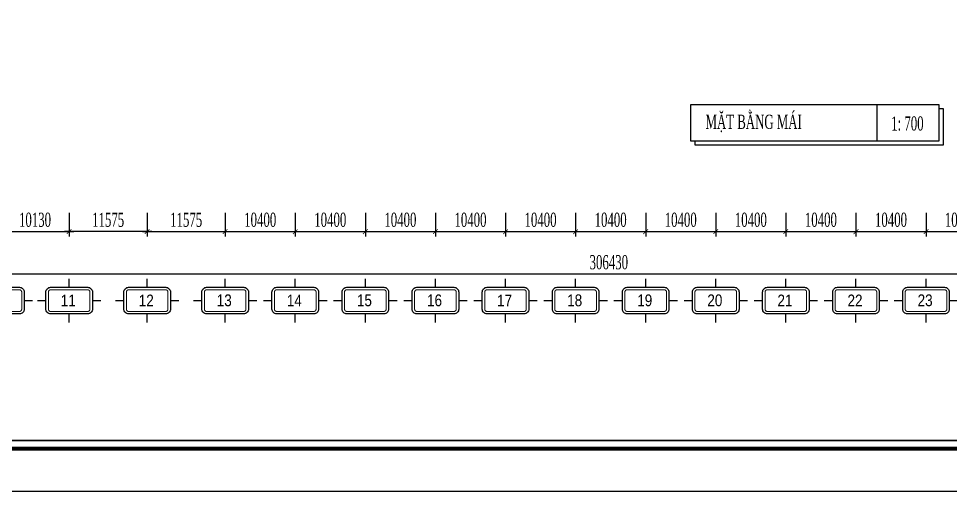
# Model space of a CAD drawing. Header units: inches. Extents: x 1359 to 46357, y -3807 to 191.
# Drawn here: x 22673.8 to 22871.3, y -1109.3 to -1009.1 of the extents above; entities that cross this region are included whole.
import ezdxf
from ezdxf.enums import TextEntityAlignment as Align

# ---------------------------------------------------------------- set-up
doc = ezdxf.new("R2010")
doc.units = ezdxf.units.IN
doc.header["$MEASUREMENT"] = 0
doc.linetypes.add('CENTER2', pattern=[28.575, 19.05, -3.175, 3.175, -3.175])
for name, color, linetype in [('2', 2, 'Continuous'), ('3', 3, 'Continuous'), ('7', 7, 'Continuous'), ('CAUTAO', 7, 'Continuous'), ('DIM', 8, 'Continuous')]:
    doc.layers.add(name, color=color, linetype=linetype)
doc.layers.add('8', color=8, linetype='CENTER2', lineweight=13)
doc.styles.add('hx2', font='VHARIALN.TTF')
doc.styles.add('ST1', font='vntimeh.shx', dxfattribs={"width": 0.6})
doc.styles.add('ST4', font='VHARIALN.TTF')
doc.dimstyles.new('700', dxfattribs={"dimtxt": 3, "dimasz": 1, "dimexe": 1, "dimexo": 0, "dimgap": 1, "dimtad": 1, "dimdec": 0, "dimlfac": 700, "dimzin": 0, "dimdsep": 46, "dimtxsty": 'ST1', "dimblk": 'ARCHTICK', "dimcen": 1, "dimdle": 1, "dimclrd": 8, "dimclre": 8, "dimclrt": 3, "dimadec": 0, "dimazin": 0, "dimtfac": 1, "dimtdec": 0, "dimtofl": 0, "dimtmove": 0, "dimatfit": 3, "dimfxl": 0, "dimtfill": 1, "dimtolj": 1, "dimtzin": 0, "dimlwd": -1, "dimlwe": -1, "dimarcsym": 0})

# ---------------------------------------------------------------- blocks, each defined once
blk = doc.blocks.new('A2SBCVN-D')
at = {"layer": '2', "color": 157, "linetype": 'Continuous'}
blk.add_lwpolyline([(0, 420), (594, 420), (594, 0), (0, 0)], close=True, dxfattribs=at)
at = {"layer": '2', "color": 167, "linetype": 'Continuous', "const_width": 0.871}
blk.add_lwpolyline([(10.59, 9.07), (583.41, 9.07), (583.41, 410.93), (10.59, 410.93)], close=True, dxfattribs=at)
at = {"layer": '2', "color": 147, "linetype": 'Continuous'}
blk.add_lwpolyline([(12.33, 10.81), (581.67, 10.81), (581.67, 409.19), (12.33, 409.19)], close=True, dxfattribs=at)
at = {"layer": '3', "ltscale": 0.5, "style": 'ST4'}
for tag, p in [('TENBANVE', (551.34, 319.39)), ('STT', (569.26, 24.56))]:
    blk.add_attdef(tag, text='', height=3, dxfattribs=at).set_placement(p, align=Align.MIDDLE_CENTER)
blk = doc.blocks.new('_ArchTick')
at = {"color": 0, "linetype": 'ByBlock', "const_width": 0.15}
blk.add_lwpolyline([(-0.5, -0.5), (0.5, 0.5)], dxfattribs=at)
blk = doc.blocks.new('*D269')
at = {"layer": 'Defpoints', "color": 0, "ltscale": 5, "transparency": 16777216}
for p in [(22580.04, -1050.3), (23017.8, -1050.3), (22580.04, -1063.27)]:
    blk.add_point(p, dxfattribs=at)
at = {"layer": 'DIM', "color": 8, "linetype": 'Continuous', "ltscale": 5, "transparency": 16777216}
for p, q in [((22580.04, -1050.3), (22580.04, -1064.27)), ((23017.8, -1050.3), (23017.8, -1064.27)), ((23018.8, -1063.27), (22579.04, -1063.27))]:
    blk.add_line(p, q, dxfattribs=at)
at = {"layer": 'DIM', "color": 8, "ltscale": 5, "transparency": 16777216, "rotation": 180}
blk.add_blockref('_ArchTick', (22580.04, -1063.27), dxfattribs=at)
at = {"layer": 'DIM', "color": 8, "ltscale": 5, "transparency": 16777216}
blk.add_blockref('_ArchTick', (23017.8, -1063.27), dxfattribs=at)
at = {"layer": 'DIM', "color": 3, "ltscale": 5, "transparency": 16777216, "insert": (22798.92, -1060.77), "char_height": 3, "attachment_point": 5, "style": 'ST1', "bg_fill": 3, "box_fill_scale": 1.25, "bg_fill_color": 256, "bg_fill_true_color": 13158600, "bg_fill_transparency": 9800976}
blk.add_mtext('\\A1;306430', dxfattribs=at)
blk = doc.blocks.new('*D276')
at = {"layer": 'Defpoints', "color": 0, "ltscale": 5, "transparency": 16777216}
for p in [(22670.04, -1050.3), (22684.52, -1050.3), (22684.52, -1054.27)]:
    blk.add_point(p, dxfattribs=at)
at = {"layer": 'DIM', "color": 8, "linetype": 'Continuous', "ltscale": 5, "transparency": 16777216}
for p, q in [((22670.04, -1050.3), (22670.04, -1055.27)), ((22684.52, -1050.3), (22684.52, -1055.27)), ((22669.04, -1054.27), (22685.52, -1054.27))]:
    blk.add_line(p, q, dxfattribs=at)
at = {"layer": 'DIM', "color": 8, "ltscale": 5, "transparency": 16777216, "rotation": 180}
blk.add_blockref('_ArchTick', (22670.04, -1054.27), dxfattribs=at)
at = {"layer": 'DIM', "color": 8, "ltscale": 5, "transparency": 16777216}
blk.add_blockref('_ArchTick', (22684.52, -1054.27), dxfattribs=at)
at = {"layer": 'DIM', "color": 3, "ltscale": 5, "transparency": 16777216, "insert": (22677.28, -1051.77), "char_height": 3, "attachment_point": 5, "style": 'ST1', "bg_fill": 3, "box_fill_scale": 1.25, "bg_fill_color": 256, "bg_fill_true_color": 13158600, "bg_fill_transparency": 15923876}
blk.add_mtext('\\A1;10130', dxfattribs=at)
blk = doc.blocks.new('*D277')
at = {"layer": 'Defpoints', "color": 0, "ltscale": 5, "transparency": 16777216}
for p in [(22701.05, -1050.3), (22717.59, -1050.3), (22717.59, -1054.27)]:
    blk.add_point(p, dxfattribs=at)
at = {"layer": 'DIM', "color": 8, "linetype": 'Continuous', "ltscale": 5, "transparency": 16777216}
for p, q in [((22701.05, -1050.3), (22701.05, -1055.27)), ((22717.59, -1050.3), (22717.59, -1055.27)), ((22700.05, -1054.27), (22718.59, -1054.27))]:
    blk.add_line(p, q, dxfattribs=at)
at = {"layer": 'DIM', "color": 8, "ltscale": 5, "transparency": 16777216, "rotation": 180}
blk.add_blockref('_ArchTick', (22701.05, -1054.27), dxfattribs=at)
at = {"layer": 'DIM', "color": 8, "ltscale": 5, "transparency": 16777216}
blk.add_blockref('_ArchTick', (22717.59, -1054.27), dxfattribs=at)
at = {"layer": 'DIM', "color": 3, "ltscale": 5, "transparency": 16777216, "insert": (22709.32, -1051.77), "char_height": 3, "attachment_point": 5, "style": 'ST1', "bg_fill": 3, "box_fill_scale": 1.25, "bg_fill_color": 256, "bg_fill_true_color": 13158600, "bg_fill_transparency": 3762972}
blk.add_mtext('\\A1;11575', dxfattribs=at)
blk = doc.blocks.new('*D278')
at = {"layer": 'Defpoints', "color": 0, "ltscale": 5, "transparency": 16777216}
for p in [(22717.59, -1050.3), (22732.44, -1050.3), (22732.44, -1054.27)]:
    blk.add_point(p, dxfattribs=at)
at = {"layer": 'DIM', "color": 8, "linetype": 'Continuous', "ltscale": 5, "transparency": 16777216}
for p, q in [((22717.59, -1050.3), (22717.59, -1055.27)), ((22732.44, -1050.3), (22732.44, -1055.27)), ((22716.59, -1054.27), (22733.44, -1054.27))]:
    blk.add_line(p, q, dxfattribs=at)
at = {"layer": 'DIM', "color": 8, "ltscale": 5, "transparency": 16777216, "rotation": 180}
blk.add_blockref('_ArchTick', (22717.59, -1054.27), dxfattribs=at)
at = {"layer": 'DIM', "color": 8, "ltscale": 5, "transparency": 16777216}
blk.add_blockref('_ArchTick', (22732.44, -1054.27), dxfattribs=at)
at = {"layer": 'DIM', "color": 3, "ltscale": 5, "transparency": 16777216, "insert": (22725.02, -1051.77), "char_height": 3, "attachment_point": 5, "style": 'ST1', "bg_fill": 3, "box_fill_scale": 1.25, "bg_fill_color": 256, "bg_fill_true_color": 13158600, "bg_fill_transparency": 15923876}
blk.add_mtext('\\A1;10400', dxfattribs=at)
blk = doc.blocks.new('*D281')
at = {"layer": 'Defpoints', "color": 0, "ltscale": 5, "transparency": 16777216}
for p in [(22684.52, -1050.3), (22701.05, -1050.3), (22684.52, -1054.27)]:
    blk.add_point(p, dxfattribs=at)
at = {"layer": 'DIM', "color": 8, "linetype": 'Continuous', "ltscale": 5, "transparency": 16777216}
for p, q in [((22684.52, -1050.3), (22684.52, -1055.27)), ((22701.05, -1050.3), (22701.05, -1055.27)), ((22702.05, -1054.27), (22683.52, -1054.27))]:
    blk.add_line(p, q, dxfattribs=at)
at = {"layer": 'DIM', "color": 8, "ltscale": 5, "transparency": 16777216, "rotation": 180}
blk.add_blockref('_ArchTick', (22684.52, -1054.27), dxfattribs=at)
at = {"layer": 'DIM', "color": 8, "ltscale": 5, "transparency": 16777216}
blk.add_blockref('_ArchTick', (22701.05, -1054.27), dxfattribs=at)
at = {"layer": 'DIM', "color": 3, "ltscale": 5, "transparency": 16777216, "insert": (22692.78, -1051.77), "char_height": 3, "attachment_point": 5, "style": 'ST1', "bg_fill": 3, "box_fill_scale": 1.25, "bg_fill_color": 256, "bg_fill_true_color": 13158600, "bg_fill_transparency": 15924392}
blk.add_mtext('\\A1;11575', dxfattribs=at)
blk = doc.blocks.new('*D282')
at = {"layer": 'Defpoints', "color": 0, "ltscale": 5, "transparency": 16777216}
for p in [(22732.44, -1050.3), (22747.3, -1050.3), (22747.3, -1054.27)]:
    blk.add_point(p, dxfattribs=at)
at = {"layer": 'DIM', "color": 8, "linetype": 'Continuous', "ltscale": 5, "transparency": 16777216}
for p, q in [((22732.44, -1050.3), (22732.44, -1055.27)), ((22747.3, -1050.3), (22747.3, -1055.27)), ((22731.44, -1054.27), (22748.3, -1054.27))]:
    blk.add_line(p, q, dxfattribs=at)
at = {"layer": 'DIM', "color": 8, "ltscale": 5, "transparency": 16777216, "rotation": 180}
blk.add_blockref('_ArchTick', (22732.44, -1054.27), dxfattribs=at)
at = {"layer": 'DIM', "color": 8, "ltscale": 5, "transparency": 16777216}
blk.add_blockref('_ArchTick', (22747.3, -1054.27), dxfattribs=at)
at = {"layer": 'DIM', "color": 3, "ltscale": 5, "transparency": 16777216, "insert": (22739.87, -1051.77), "char_height": 3, "attachment_point": 5, "style": 'ST1', "bg_fill": 3, "box_fill_scale": 1.25, "bg_fill_color": 256, "bg_fill_true_color": 13158600, "bg_fill_transparency": 15924392}
blk.add_mtext('\\A1;10400', dxfattribs=at)
blk = doc.blocks.new('*D283')
at = {"layer": 'Defpoints', "color": 0, "ltscale": 5, "transparency": 16777216}
for p in [(22747.3, -1050.3), (22762.16, -1050.3), (22762.16, -1054.27)]:
    blk.add_point(p, dxfattribs=at)
at = {"layer": 'DIM', "color": 8, "linetype": 'Continuous', "ltscale": 5, "transparency": 16777216}
for p, q in [((22747.3, -1050.3), (22747.3, -1055.27)), ((22762.16, -1050.3), (22762.16, -1055.27)), ((22746.3, -1054.27), (22763.16, -1054.27))]:
    blk.add_line(p, q, dxfattribs=at)
at = {"layer": 'DIM', "color": 8, "ltscale": 5, "transparency": 16777216, "rotation": 180}
blk.add_blockref('_ArchTick', (22747.3, -1054.27), dxfattribs=at)
at = {"layer": 'DIM', "color": 8, "ltscale": 5, "transparency": 16777216}
blk.add_blockref('_ArchTick', (22762.16, -1054.27), dxfattribs=at)
at = {"layer": 'DIM', "color": 3, "ltscale": 5, "transparency": 16777216, "insert": (22754.73, -1051.77), "char_height": 3, "attachment_point": 5, "style": 'ST1', "bg_fill": 3, "box_fill_scale": 1.25, "bg_fill_color": 256, "bg_fill_true_color": 13158600, "bg_fill_transparency": 15924392}
blk.add_mtext('\\A1;10400', dxfattribs=at)
blk = doc.blocks.new('*D284')
at = {"layer": 'Defpoints', "color": 0, "ltscale": 5, "transparency": 16777216}
for p in [(22762.16, -1050.3), (22777.02, -1050.3), (22777.02, -1054.27)]:
    blk.add_point(p, dxfattribs=at)
at = {"layer": 'DIM', "color": 8, "linetype": 'Continuous', "ltscale": 5, "transparency": 16777216}
for p, q in [((22762.16, -1050.3), (22762.16, -1055.27)), ((22777.02, -1050.3), (22777.02, -1055.27)), ((22761.16, -1054.27), (22778.02, -1054.27))]:
    blk.add_line(p, q, dxfattribs=at)
at = {"layer": 'DIM', "color": 8, "ltscale": 5, "transparency": 16777216, "rotation": 180}
blk.add_blockref('_ArchTick', (22762.16, -1054.27), dxfattribs=at)
at = {"layer": 'DIM', "color": 8, "ltscale": 5, "transparency": 16777216}
blk.add_blockref('_ArchTick', (22777.02, -1054.27), dxfattribs=at)
at = {"layer": 'DIM', "color": 3, "ltscale": 5, "transparency": 16777216, "insert": (22769.59, -1051.77), "char_height": 3, "attachment_point": 5, "style": 'ST1', "bg_fill": 3, "box_fill_scale": 1.25, "bg_fill_color": 256, "bg_fill_true_color": 13158600, "bg_fill_transparency": 15924392}
blk.add_mtext('\\A1;10400', dxfattribs=at)
blk = doc.blocks.new('*D285')
at = {"layer": 'Defpoints', "color": 0, "ltscale": 5, "transparency": 16777216}
for p in [(22777.02, -1050.3), (22791.87, -1050.3), (22791.87, -1054.27)]:
    blk.add_point(p, dxfattribs=at)
at = {"layer": 'DIM', "color": 8, "linetype": 'Continuous', "ltscale": 5, "transparency": 16777216}
for p, q in [((22777.02, -1050.3), (22777.02, -1055.27)), ((22791.87, -1050.3), (22791.87, -1055.27)), ((22776.02, -1054.27), (22792.87, -1054.27))]:
    blk.add_line(p, q, dxfattribs=at)
at = {"layer": 'DIM', "color": 8, "ltscale": 5, "transparency": 16777216, "rotation": 180}
blk.add_blockref('_ArchTick', (22777.02, -1054.27), dxfattribs=at)
at = {"layer": 'DIM', "color": 8, "ltscale": 5, "transparency": 16777216}
blk.add_blockref('_ArchTick', (22791.87, -1054.27), dxfattribs=at)
at = {"layer": 'DIM', "color": 3, "ltscale": 5, "transparency": 16777216, "insert": (22784.44, -1051.77), "char_height": 3, "attachment_point": 5, "style": 'ST1', "bg_fill": 3, "box_fill_scale": 1.25, "bg_fill_color": 256, "bg_fill_true_color": 13158600, "bg_fill_transparency": 15924392}
blk.add_mtext('\\A1;10400', dxfattribs=at)
blk = doc.blocks.new('*D286')
at = {"layer": 'Defpoints', "color": 0, "ltscale": 5, "transparency": 16777216}
for p in [(22791.87, -1050.3), (22806.73, -1050.3), (22806.73, -1054.27)]:
    blk.add_point(p, dxfattribs=at)
at = {"layer": 'DIM', "color": 8, "linetype": 'Continuous', "ltscale": 5, "transparency": 16777216}
for p, q in [((22791.87, -1050.3), (22791.87, -1055.27)), ((22806.73, -1050.3), (22806.73, -1055.27)), ((22790.87, -1054.27), (22807.73, -1054.27))]:
    blk.add_line(p, q, dxfattribs=at)
at = {"layer": 'DIM', "color": 8, "ltscale": 5, "transparency": 16777216, "rotation": 180}
blk.add_blockref('_ArchTick', (22791.87, -1054.27), dxfattribs=at)
at = {"layer": 'DIM', "color": 8, "ltscale": 5, "transparency": 16777216}
blk.add_blockref('_ArchTick', (22806.73, -1054.27), dxfattribs=at)
at = {"layer": 'DIM', "color": 3, "ltscale": 5, "transparency": 16777216, "insert": (22799.3, -1051.77), "char_height": 3, "attachment_point": 5, "style": 'ST1', "bg_fill": 3, "box_fill_scale": 1.25, "bg_fill_color": 256, "bg_fill_true_color": 13158600, "bg_fill_transparency": 15924392}
blk.add_mtext('\\A1;10400', dxfattribs=at)
blk = doc.blocks.new('*D287')
at = {"layer": 'Defpoints', "color": 0, "ltscale": 5, "transparency": 16777216}
for p in [(22806.73, -1050.3), (22821.59, -1050.3), (22821.59, -1054.27)]:
    blk.add_point(p, dxfattribs=at)
at = {"layer": 'DIM', "color": 8, "linetype": 'Continuous', "ltscale": 5, "transparency": 16777216}
for p, q in [((22806.73, -1050.3), (22806.73, -1055.27)), ((22821.59, -1050.3), (22821.59, -1055.27)), ((22805.73, -1054.27), (22822.59, -1054.27))]:
    blk.add_line(p, q, dxfattribs=at)
at = {"layer": 'DIM', "color": 8, "ltscale": 5, "transparency": 16777216, "rotation": 180}
blk.add_blockref('_ArchTick', (22806.73, -1054.27), dxfattribs=at)
at = {"layer": 'DIM', "color": 8, "ltscale": 5, "transparency": 16777216}
blk.add_blockref('_ArchTick', (22821.59, -1054.27), dxfattribs=at)
at = {"layer": 'DIM', "color": 3, "ltscale": 5, "transparency": 16777216, "insert": (22814.16, -1051.77), "char_height": 3, "attachment_point": 5, "style": 'ST1', "bg_fill": 3, "box_fill_scale": 1.25, "bg_fill_color": 256, "bg_fill_true_color": 13158600, "bg_fill_transparency": 15924392}
blk.add_mtext('\\A1;10400', dxfattribs=at)
blk = doc.blocks.new('*D288')
at = {"layer": 'Defpoints', "color": 0, "ltscale": 5, "transparency": 16777216}
for p in [(22821.59, -1050.3), (22836.44, -1050.3), (22836.44, -1054.27)]:
    blk.add_point(p, dxfattribs=at)
at = {"layer": 'DIM', "color": 8, "linetype": 'Continuous', "ltscale": 5, "transparency": 16777216}
for p, q in [((22821.59, -1050.3), (22821.59, -1055.27)), ((22836.44, -1050.3), (22836.44, -1055.27)), ((22820.59, -1054.27), (22837.44, -1054.27))]:
    blk.add_line(p, q, dxfattribs=at)
at = {"layer": 'DIM', "color": 8, "ltscale": 5, "transparency": 16777216, "rotation": 180}
blk.add_blockref('_ArchTick', (22821.59, -1054.27), dxfattribs=at)
at = {"layer": 'DIM', "color": 8, "ltscale": 5, "transparency": 16777216}
blk.add_blockref('_ArchTick', (22836.44, -1054.27), dxfattribs=at)
at = {"layer": 'DIM', "color": 3, "ltscale": 5, "transparency": 16777216, "insert": (22829.02, -1051.77), "char_height": 3, "attachment_point": 5, "style": 'ST1', "bg_fill": 3, "box_fill_scale": 1.25, "bg_fill_color": 256, "bg_fill_true_color": 13158600, "bg_fill_transparency": 15924392}
blk.add_mtext('\\A1;10400', dxfattribs=at)
blk = doc.blocks.new('*D289')
at = {"layer": 'Defpoints', "color": 0, "ltscale": 5, "transparency": 16777216}
for p in [(22836.44, -1050.3), (22851.3, -1050.3), (22851.3, -1054.27)]:
    blk.add_point(p, dxfattribs=at)
at = {"layer": 'DIM', "color": 8, "linetype": 'Continuous', "ltscale": 5, "transparency": 16777216}
for p, q in [((22836.44, -1050.3), (22836.44, -1055.27)), ((22851.3, -1050.3), (22851.3, -1055.27)), ((22835.44, -1054.27), (22852.3, -1054.27))]:
    blk.add_line(p, q, dxfattribs=at)
at = {"layer": 'DIM', "color": 8, "ltscale": 5, "transparency": 16777216, "rotation": 180}
blk.add_blockref('_ArchTick', (22836.44, -1054.27), dxfattribs=at)
at = {"layer": 'DIM', "color": 8, "ltscale": 5, "transparency": 16777216}
blk.add_blockref('_ArchTick', (22851.3, -1054.27), dxfattribs=at)
at = {"layer": 'DIM', "color": 3, "ltscale": 5, "transparency": 16777216, "insert": (22843.87, -1051.77), "char_height": 3, "attachment_point": 5, "style": 'ST1', "bg_fill": 3, "box_fill_scale": 1.25, "bg_fill_color": 256, "bg_fill_true_color": 13158600, "bg_fill_transparency": 15924392}
blk.add_mtext('\\A1;10400', dxfattribs=at)
blk = doc.blocks.new('*D290')
at = {"layer": 'Defpoints', "color": 0, "ltscale": 5, "transparency": 16777216}
for p in [(22851.3, -1050.3), (22866.16, -1050.3), (22866.16, -1054.27)]:
    blk.add_point(p, dxfattribs=at)
at = {"layer": 'DIM', "color": 8, "linetype": 'Continuous', "ltscale": 5, "transparency": 16777216}
for p, q in [((22851.3, -1050.3), (22851.3, -1055.27)), ((22866.16, -1050.3), (22866.16, -1055.27)), ((22850.3, -1054.27), (22867.16, -1054.27))]:
    blk.add_line(p, q, dxfattribs=at)
at = {"layer": 'DIM', "color": 8, "ltscale": 5, "transparency": 16777216, "rotation": 180}
blk.add_blockref('_ArchTick', (22851.3, -1054.27), dxfattribs=at)
at = {"layer": 'DIM', "color": 8, "ltscale": 5, "transparency": 16777216}
blk.add_blockref('_ArchTick', (22866.16, -1054.27), dxfattribs=at)
at = {"layer": 'DIM', "color": 3, "ltscale": 5, "transparency": 16777216, "insert": (22858.73, -1051.77), "char_height": 3, "attachment_point": 5, "style": 'ST1', "bg_fill": 3, "box_fill_scale": 1.25, "bg_fill_color": 256, "bg_fill_true_color": 13158600, "bg_fill_transparency": 15924392}
blk.add_mtext('\\A1;10400', dxfattribs=at)
blk = doc.blocks.new('*D291')
at = {"layer": 'Defpoints', "color": 0, "ltscale": 5, "transparency": 16777216}
for p in [(22866.16, -1050.3), (22880.94, -1050.3), (22880.94, -1054.27)]:
    blk.add_point(p, dxfattribs=at)
at = {"layer": 'DIM', "color": 8, "linetype": 'Continuous', "ltscale": 5, "transparency": 16777216}
for p, q in [((22866.16, -1050.3), (22866.16, -1055.27)), ((22880.94, -1050.3), (22880.94, -1055.27)), ((22865.16, -1054.27), (22881.94, -1054.27))]:
    blk.add_line(p, q, dxfattribs=at)
at = {"layer": 'DIM', "color": 8, "ltscale": 5, "transparency": 16777216, "rotation": 180}
blk.add_blockref('_ArchTick', (22866.16, -1054.27), dxfattribs=at)
at = {"layer": 'DIM', "color": 8, "ltscale": 5, "transparency": 16777216}
blk.add_blockref('_ArchTick', (22880.94, -1054.27), dxfattribs=at)
at = {"layer": 'DIM', "color": 3, "ltscale": 5, "transparency": 16777216, "insert": (22873.55, -1051.77), "char_height": 3, "attachment_point": 5, "style": 'ST1', "bg_fill": 3, "box_fill_scale": 1.25, "bg_fill_color": 256, "bg_fill_true_color": 13158600, "bg_fill_transparency": 15924392}
blk.add_mtext('\\A1;10350', dxfattribs=at)
blk = doc.blocks.new('TENTRUC')
at = {"layer": '7'}
for p, q in [((0, 8.27), (0, 10.26)), ((-7.48, 5.13), (-5.48, 5.13)), ((5.48, 5.13), (7.48, 5.13)), ((0, 0), (0, 2))]:
    blk.add_line(p, q, dxfattribs=at)
blk.add_lwpolyline([(-4.36, 8.27), (4.36, 8.27, -0.414214), (5.48, 7.14), (5.48, 3.12, -0.414214), (4.36, 2), (-4.36, 2, -0.414214), (-5.48, 3.12), (-5.48, 7.14, -0.414214)], format="xyb", close=True, dxfattribs=at)
at = {"layer": '8', "ltscale": 15}
blk.add_lwpolyline([(-4.36, 7.68), (4.36, 7.68, -0.414214), (4.9, 7.14), (4.9, 3.12, -0.414214), (4.36, 2.58), (-4.36, 2.58, -0.414214), (-4.9, 3.12), (-4.9, 7.14, -0.414214)], format="xyb", close=True, dxfattribs=at)
at = {"style": 'hx2'}
blk.add_attdef('TR', text='', height=3, dxfattribs=at).set_placement((-0.22, 3.54), align=Align.CENTER)

msp = doc.modelspace()

# ---------------------------------------------------------------- linework, layer by layer
msp.add_line((22855.7286, -1027.3216), (22855.7286, -1035.1176))
msp.add_lwpolyline([(22816.3349, -1027.3216), (22868.8976, -1027.3216), (22868.8976, -1035.1176), (22816.3349, -1035.1176)], close=True)

# ---------------------------------------------------------------- block references
at = {"layer": '2'}
msp.add_blockref('A2SBCVN-D', (22543.492, -1109.3405), dxfattribs=at)

# ---------------------------------------------------------------- next in the draw order: dimensions: what is measured, and where the dimension line sits
at = {"layer": 'DIM', "ltscale": 5}
dim = msp.add_linear_dim(base=(22580.0448, -1063.2747), p1=(23017.8019, -1050.3019), p2=(22580.0448, -1050.3019), dimstyle='700', override={"dimlfac": 700}, dxfattribs=at)
dim.commit()
dim.dimension.update_dxf_attribs({"geometry": '*D269', "text_midpoint": (22798.9234, -1060.7747)})

# ---------------------------------------------------------------- next in the draw order: block references
at = {"layer": 'DIM'}
ref = msp.add_blockref('TENTRUC', (22670.0448, -1073.5132), dxfattribs=dict(at, xscale=0.9000000000232831, yscale=0.8999999999941792, zscale=0.8999999999999999))
ref.add_attrib('TR', '10', dxfattribs={"layer": '0', "color": 3, "height": 2.5, "style": 'hx2'}).set_placement((22669.8501, -1070.0828), align=Align.CENTER)
ref = msp.add_blockref('TENTRUC', (22684.5162, -1073.5132), dxfattribs=dict(at, xscale=0.9000000000232831, yscale=0.8999999999941792, zscale=0.8999999999999999))
ref.add_attrib('TR', '11', dxfattribs={"layer": '0', "color": 3, "height": 2.5, "style": 'hx2'}).set_placement((22684.3216, -1070.1255), align=Align.CENTER)
ref = msp.add_blockref('TENTRUC', (22701.0519, -1073.5132), dxfattribs=dict(at, xscale=0.9000000000232831, yscale=0.8999999999941792, zscale=0.8999999999999999))
ref.add_attrib('TR', '12', dxfattribs={"layer": '0', "color": 3, "height": 2.5, "style": 'hx2'}).set_placement((22700.8573, -1070.1255), align=Align.CENTER)
ref = msp.add_blockref('TENTRUC', (22717.5877, -1073.5132), dxfattribs=dict(at, xscale=0.9000000000232831, yscale=0.8999999999941792, zscale=0.8999999999999999))
ref.add_attrib('TR', '13', dxfattribs={"layer": '0', "color": 3, "height": 2.5, "style": 'hx2'}).set_placement((22717.393, -1070.0811), align=Align.CENTER)
ref = msp.add_blockref('TENTRUC', (22732.4448, -1073.5132), dxfattribs=dict(at, xscale=0.9000000000232831, yscale=0.8999999999941792, zscale=0.8999999999999999))
ref.add_attrib('TR', '14', dxfattribs={"layer": '0', "color": 3, "height": 2.5, "style": 'hx2'}).set_placement((22732.2501, -1070.1255), align=Align.CENTER)
ref = msp.add_blockref('TENTRUC', (22747.3019, -1073.5132), dxfattribs=dict(at, xscale=0.9000000000232831, yscale=0.8999999999941792, zscale=0.8999999999999999))
ref.add_attrib('TR', '15', dxfattribs={"layer": '0', "color": 3, "height": 2.5, "style": 'hx2'}).set_placement((22747.1073, -1070.0828), align=Align.CENTER)
ref = msp.add_blockref('TENTRUC', (22762.1591, -1073.5132), dxfattribs=dict(at, xscale=0.9000000000232831, yscale=0.8999999999941792, zscale=0.8999999999999999))
ref.add_attrib('TR', '16', dxfattribs={"layer": '0', "color": 3, "height": 2.5, "style": 'hx2'}).set_placement((22761.9644, -1070.0828), align=Align.CENTER)
ref = msp.add_blockref('TENTRUC', (22777.0162, -1073.5132), dxfattribs=dict(at, xscale=0.9000000000232831, yscale=0.8999999999941792, zscale=0.8999999999999999))
ref.add_attrib('TR', '17', dxfattribs={"layer": '0', "color": 3, "height": 2.5, "style": 'hx2'}).set_placement((22776.8216, -1070.1255), align=Align.CENTER)
ref = msp.add_blockref('TENTRUC', (22791.8734, -1073.5132), dxfattribs=dict(at, xscale=0.9000000000232831, yscale=0.8999999999941792, zscale=0.8999999999999999))
ref.add_attrib('TR', '18', dxfattribs={"layer": '0', "color": 3, "height": 2.5, "style": 'hx2'}).set_placement((22791.6787, -1070.0828), align=Align.CENTER)
ref = msp.add_blockref('TENTRUC', (22806.7305, -1073.5132), dxfattribs=dict(at, xscale=0.9000000000232831, yscale=0.8999999999941792, zscale=0.8999999999999999))
ref.add_attrib('TR', '19', dxfattribs={"layer": '0', "color": 3, "height": 2.5, "style": 'hx2'}).set_placement((22806.5358, -1070.0828), align=Align.CENTER)
ref = msp.add_blockref('TENTRUC', (22821.5877, -1073.5132), dxfattribs=dict(at, xscale=0.9000000000232831, yscale=0.8999999999941792, zscale=0.8999999999999999))
ref.add_attrib('TR', '20', dxfattribs={"layer": '0', "color": 3, "height": 2.5, "style": 'hx2'}).set_placement((22821.393, -1070.0828), align=Align.CENTER)
ref = msp.add_blockref('TENTRUC', (22836.4448, -1073.5132), dxfattribs=dict(at, xscale=0.9000000000232831, yscale=0.8999999999941792, zscale=0.8999999999999999))
ref.add_attrib('TR', '21', dxfattribs={"layer": '0', "color": 3, "height": 2.5, "style": 'hx2'}).set_placement((22836.2501, -1070.1255), align=Align.CENTER)
ref = msp.add_blockref('TENTRUC', (22851.3019, -1073.5132), dxfattribs=dict(at, xscale=0.9000000000232831, yscale=0.8999999999941792, zscale=0.8999999999999999))
ref.add_attrib('TR', '22', dxfattribs={"layer": '0', "color": 3, "height": 2.5, "style": 'hx2'}).set_placement((22851.1073, -1070.1255), align=Align.CENTER)
ref = msp.add_blockref('TENTRUC', (22866.1591, -1073.5132), dxfattribs=dict(at, xscale=0.9000000000232831, yscale=0.8999999999941792, zscale=0.8999999999999999))
ref.add_attrib('TR', '23', dxfattribs={"layer": '0', "color": 3, "height": 2.5, "style": 'hx2'}).set_placement((22865.9644, -1070.0811), align=Align.CENTER)

# ---------------------------------------------------------------- next in the draw order: dimensions: what is measured, and where the dimension line sits
at = {"layer": 'DIM', "ltscale": 5}
for base, p1, p2, override, picture, middle in [((22684.5162, -1054.2747), (22670.0448, -1050.3019), (22684.5162, -1050.3019), {"dimlfac": 700}, '*D276', (22677.2805, -1051.7747)), ((22717.5877, -1054.2747), (22701.0519, -1050.3019), (22717.5877, -1050.3019), {"dimlfac": 700, "dimtmove": 1}, '*D277', (22709.3198, -1051.7747))]:
    dim = msp.add_linear_dim(base=base, p1=p1, p2=p2, dimstyle='700', override=override, dxfattribs=at)
    dim.commit()
    dim.dimension.update_dxf_attribs({"geometry": picture, "text_midpoint": middle})

# ---------------------------------------------------------------- next in the draw order: dimensions: what is measured, and where the dimension line sits
for base, p1, p2, override, picture, middle in [((22684.5162, -1054.2747), (22701.0519, -1050.3019), (22684.5162, -1050.3019), {"dimlfac": 700}, '*D281', (22692.7841, -1051.7747)), ((22732.4448, -1054.2747), (22717.5877, -1050.3019), (22732.4448, -1050.3019), {"dimlfac": 700, "dimtmove": 1}, '*D278', (22725.0162, -1051.7747))]:
    dim = msp.add_linear_dim(base=base, p1=p1, p2=p2, dimstyle='700', override=override, dxfattribs=at)
    dim.commit()
    dim.dimension.update_dxf_attribs({"geometry": picture, "text_midpoint": middle})

# ---------------------------------------------------------------- next in the draw order: dimensions: what is measured, and where the dimension line sits
dim = msp.add_linear_dim(base=(22747.3019, -1054.2747), p1=(22732.4448, -1050.3019), p2=(22747.3019, -1050.3019), dimstyle='700', override={"dimlfac": 700, "dimtmove": 1}, dxfattribs=at)
dim.commit()
dim.dimension.update_dxf_attribs({"geometry": '*D282', "text_midpoint": (22739.8734, -1051.7747)})

# ---------------------------------------------------------------- next in the draw order: dimensions: what is measured, and where the dimension line sits
dim = msp.add_linear_dim(base=(22762.1591, -1054.2747), p1=(22747.3019, -1050.3019), p2=(22762.1591, -1050.3019), dimstyle='700', override={"dimlfac": 700, "dimtmove": 1}, dxfattribs=at)
dim.commit()
dim.dimension.update_dxf_attribs({"geometry": '*D283', "text_midpoint": (22754.7305, -1051.7747)})

# ---------------------------------------------------------------- next in the draw order: dimensions: what is measured, and where the dimension line sits
dim = msp.add_linear_dim(base=(22777.0162, -1054.2747), p1=(22762.1591, -1050.3019), p2=(22777.0162, -1050.3019), dimstyle='700', override={"dimlfac": 700, "dimtmove": 1}, dxfattribs=at)
dim.commit()
dim.dimension.update_dxf_attribs({"geometry": '*D284', "text_midpoint": (22769.5877, -1051.7747)})

# ---------------------------------------------------------------- next in the draw order: dimensions: what is measured, and where the dimension line sits
dim = msp.add_linear_dim(base=(22791.8734, -1054.2747), p1=(22777.0162, -1050.3019), p2=(22791.8734, -1050.3019), dimstyle='700', override={"dimlfac": 700, "dimtmove": 1}, dxfattribs=at)
dim.commit()
dim.dimension.update_dxf_attribs({"geometry": '*D285', "text_midpoint": (22784.4448, -1051.7747)})

# ---------------------------------------------------------------- next in the draw order: dimensions: what is measured, and where the dimension line sits
dim = msp.add_linear_dim(base=(22806.7305, -1054.2747), p1=(22791.8734, -1050.3019), p2=(22806.7305, -1050.3019), dimstyle='700', override={"dimlfac": 700, "dimtmove": 1}, dxfattribs=at)
dim.commit()
dim.dimension.update_dxf_attribs({"geometry": '*D286', "text_midpoint": (22799.3019, -1051.7747)})

# ---------------------------------------------------------------- next in the draw order: dimensions: what is measured, and where the dimension line sits
dim = msp.add_linear_dim(base=(22821.5877, -1054.2747), p1=(22806.7305, -1050.3019), p2=(22821.5877, -1050.3019), dimstyle='700', override={"dimlfac": 700, "dimtmove": 1}, dxfattribs=at)
dim.commit()
dim.dimension.update_dxf_attribs({"geometry": '*D287', "text_midpoint": (22814.1591, -1051.7747)})

# ---------------------------------------------------------------- next in the draw order: dimensions: what is measured, and where the dimension line sits
dim = msp.add_linear_dim(base=(22836.4448, -1054.2747), p1=(22821.5877, -1050.3019), p2=(22836.4448, -1050.3019), dimstyle='700', override={"dimlfac": 700, "dimtmove": 1}, dxfattribs=at)
dim.commit()
dim.dimension.update_dxf_attribs({"geometry": '*D288', "text_midpoint": (22829.0162, -1051.7747)})

# ---------------------------------------------------------------- next in the draw order: dimensions: what is measured, and where the dimension line sits
dim = msp.add_linear_dim(base=(22851.3019, -1054.2747), p1=(22836.4448, -1050.3019), p2=(22851.3019, -1050.3019), dimstyle='700', override={"dimlfac": 700, "dimtmove": 1}, dxfattribs=at)
dim.commit()
dim.dimension.update_dxf_attribs({"geometry": '*D289', "text_midpoint": (22843.8734, -1051.7747)})

# ---------------------------------------------------------------- next in the draw order: dimensions: what is measured, and where the dimension line sits
dim = msp.add_linear_dim(base=(22866.1591, -1054.2747), p1=(22851.3019, -1050.3019), p2=(22866.1591, -1050.3019), dimstyle='700', override={"dimlfac": 700, "dimtmove": 1}, dxfattribs=at)
dim.commit()
dim.dimension.update_dxf_attribs({"geometry": '*D290', "text_midpoint": (22858.7305, -1051.7747)})

# ---------------------------------------------------------------- next in the draw order: dimensions: what is measured, and where the dimension line sits
dim = msp.add_linear_dim(base=(22880.9448, -1054.2747), p1=(22866.1591, -1050.3019), p2=(22880.9448, -1050.3019), dimstyle='700', override={"dimlfac": 700}, dxfattribs=at)
dim.commit()
dim.dimension.update_dxf_attribs({"geometry": '*D291', "text_midpoint": (22873.5519, -1051.7747)})

# ---------------------------------------------------------------- next in the draw order: linework, layer by layer
at = {"layer": 'CAUTAO', "color": 8}
msp.add_lwpolyline([(22555.8231, -700.1506), (23064.5121, -700.1506), (23064.5121, -1098.5305), (22555.8231, -1098.5305)], close=True, dxfattribs=at)

# ---------------------------------------------------------------- next in the draw order: texts
at = {"color": 3, "linetype": 'Continuous', "insert": (22858.7735, -1031.3587), "char_height": 3, "attachment_point": 4, "style": 'ST1', "bg_fill": 3, "box_fill_scale": 1.25, "bg_fill_color": 256, "bg_fill_true_color": 13158600, "bg_fill_transparency": 3139304}
msp.add_mtext('\\A1;1: 700', dxfattribs=at)

# ---------------------------------------------------------------- next in the draw order: linework, layer by layer
msp.add_lwpolyline([(22868.8976, -1028.1672), (22869.7957, -1028.1672), (22869.7957, -1035.9632), (22817.233, -1035.9632), (22817.233, -1035.1176)])

# ---------------------------------------------------------------- next in the draw order: texts
at = {"color": 3, "linetype": 'Continuous', "insert": (22819.4238, -1031.3587), "char_height": 3, "attachment_point": 4, "style": 'ST1', "bg_fill": 3, "box_fill_scale": 1.25, "bg_fill_color": 256, "bg_fill_true_color": 13158600, "bg_fill_transparency": 3139304}
msp.add_mtext('\\A1;mÆt b»ng m¸i ', dxfattribs=at)

doc.saveas('drawing.dxf')
